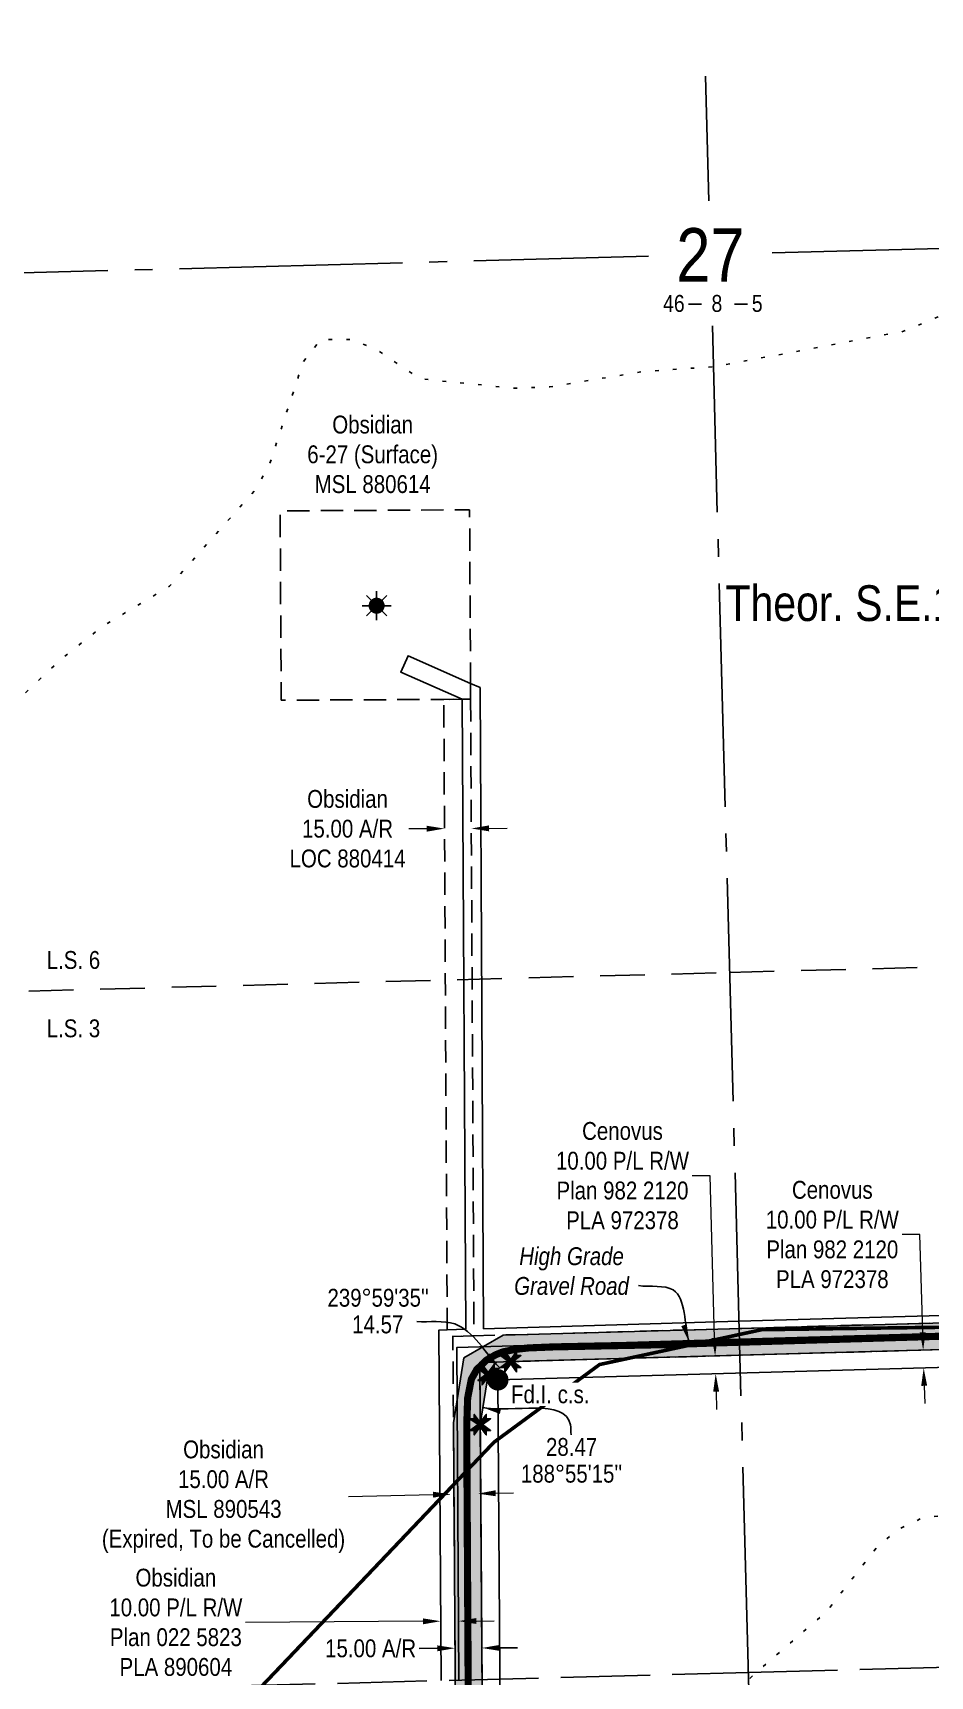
# Model space of a CAD drawing. Extents: x 627226 to 631174, y 5871901 to 5875490.
# Drawn here: x 628679 to 629182, y 5872854 to 5873775 of the extents above; entities that cross this region are included whole.
import ezdxf
from ezdxf.enums import TextEntityAlignment as Align

# ---------------------------------------------------------------- set-up
doc = ezdxf.new("R2010")
doc.units = 0
doc.header["$LTSCALE"] = 5
doc.header["$PDMODE"] = 34
doc.header["$PDSIZE"] = 0.03
for name, pattern in [('DASHDOT2', [12.7, 6.35, -3.175, 0, -3.175]), ('foc-ACCESSROAD', [3.75, 2.5, -1.25]), ('foc-LSD', [8, 5, -3]), ('foc-QUARTERLINE', [33, 25, -3, 2, -3]), ('foc-UNSURVEYED', [12.5, 10, -2.5]), ('foc-WHEELTRACKS', [2, 0.4, -1.6])]:
    doc.linetypes.add(name, pattern=pattern)
doc.layers.get('Defpoints').update_dxf_attribs({"color": 9})
for name, color, linetype in [('10', 1, 'Continuous'), ('9', 3, 'Continuous'), ('AS-ROADS', 254, 'Continuous'), ('AS-WILDLIFE', 131, 'DASHDOT2'), ('C-AR', 13, 'foc-ACCESSROAD'), ('C-RW', 13, 'Continuous'), ('C-SYMBOL', 7, 'Continuous'), ('C-WS', 13, 'foc-ACCESSROAD'), ('C-WS-S', 8, 'Continuous'), ('F-RW', 190, 'Continuous'), ('L-BD', 7, 'Continuous'), ('L-MON', 1, 'Continuous'), ('L-QSEC', 8, 'foc-QUARTERLINE'), ('L-SECLBL', 7, 'Continuous'), ('L-SECTION-LSD', 7, 'foc-LSD'), ('L-USEC', 7, 'foc-UNSURVEYED'), ('P-PROPOSED', 10, 'Continuous'), ('P-PROPOSED-H', 21, 'Continuous'), ('P-TXT', 4, 'Continuous'), ('T-WATER-P3', 160, 'foc-WHEELTRACKS')]:
    doc.layers.add(name, color=color, linetype=linetype)
for name, color, linetype, lineweight in [('C-AR-T', 13, 'Continuous', 9), ('C-RW-T', 13, 'Continuous', 9), ('C-WS-T', 13, 'Continuous', 9), ('F-RW-T', 190, 'Continuous', 9), ('T-TEXT', 48, 'Continuous', 18)]:
    doc.layers.add(name, color=color, linetype=linetype, lineweight=lineweight)
doc.styles.add('100L', font='ARIALN.TTF', dxfattribs={"height": 11})
doc.styles.add('175L', font='ARIALN.TTF', dxfattribs={"height": 20})
doc.styles.add('80CG', font='ARIALN.TTF', dxfattribs={"height": 10})
doc.styles.add('80L', font='ARIALN.TTF', dxfattribs={"height": 10})
doc.styles.add('80LS', font='ARIALNI.TTF', dxfattribs={"height": 10})
doc.styles.add('SIMPLEX', font='ARIALN.TTF')
doc.dimstyles.new('Compass 5 000', dxfattribs={"dimscale": 5, "dimtxt": 9, "dimasz": 2, "dimexe": 0.2, "dimexo": 0.0625, "dimgap": 0.5, "dimtad": 0, "dimtih": 1, "dimtoh": 1, "dimzin": 0, "dimdsep": 46, "dimtxsty": '80CG', "dimcen": 0.1, "dimse1": 1, "dimse2": 1, "dimclrd": 256, "dimclrt": 256, "dimaunit": 1, "dimadec": 4, "dimazin": 0, "dimtfac": 0.06, "dimtofl": 0, "dimtmove": 0, "dimatfit": 1, "dimfxl": 0.2, "dimtolj": 1, "dimtzin": 0, "dimlwd": -1, "dimarcsym": 0})

# ---------------------------------------------------------------- blocks, each defined once
blk = doc.blocks.new('L-SECLBL')
at = {"layer": '9', "color": 7}
for p, q in [((-5.08, -27.83), (-12.29, -27.83)), ((20.7, -27.83), (13.5, -27.83))]:
    blk.add_line(p, q, dxfattribs=at)
at = {"layer": '10', "color": 2, "style": 'SIMPLEX'}
blk.add_attdef('SEC', text='', height=30, dxfattribs=at).set_placement((0, 0), align=Align.MIDDLE)
at = {"layer": '10', "color": 5, "style": '80L'}
blk.add_attdef('TWP', text='', height=9.5, dxfattribs=at).set_placement((-14.43, -27.37), align=Align.MIDDLE_RIGHT)
blk.add_attdef('RGE', text='', height=9.5, dxfattribs=at).set_placement((3.62, -27.37), align=Align.MIDDLE_CENTER)
blk.add_attdef('MER', text='', height=9.5, dxfattribs=at).set_placement((23.17, -27.37), align=Align.MIDDLE_LEFT)
blk = doc.blocks.new('*D435')
at = {"layer": 'Defpoints', "color": 0, "transparency": 16777216}
for p in [(629170, 5873036.86), (629170.28, 5873026.87), (629178.02, 5873027.08)]:
    blk.add_point(p, dxfattribs=at)
at = {"layer": 'F-RW-T', "transparency": 16777216}
for p, q in [((629175.95, 5873101.76), (629165.95, 5873101.76)), ((629177.47, 5873047.07), (629175.95, 5873101.76)), ((629178.3, 5873017.09), (629178.58, 5873007.09))]:
    blk.add_line(p, q, dxfattribs=at)
for points in [[(629179.13, 5873047.12), (629175.8, 5873047.03), (629177.75, 5873037.08)], [(629179.97, 5873017.13), (629176.64, 5873017.04), (629178.02, 5873027.08)]]:
    blk.add_solid(points, dxfattribs=at)
at = {"layer": 'F-RW-T', "transparency": 16777216, "insert": (629126.86, 5873101.76), "char_height": 10, "attachment_point": 5, "style": '80CG'}
blk.add_mtext('\\A1;Cenovus\\P10.00 P/L R/W\\PPlan 982 2120\\PPLA 972378', dxfattribs=at)
blk = doc.blocks.new('*D437')
at = {"layer": 'C-AR-T', "transparency": 16777216}
for p, q in [((628899.71, 5873329.06), (628889.71, 5873329.01)), ((628934.72, 5873329.25), (628944.72, 5873329.31))]:
    blk.add_line(p, q, dxfattribs=at)
for points in [[(628899.7, 5873330.73), (628899.72, 5873327.39), (628909.71, 5873329.12)], [(628934.71, 5873330.92), (628934.72, 5873327.59), (628924.72, 5873329.2)]]:
    blk.add_solid(points, dxfattribs=at)
at = {"layer": 'Defpoints', "color": 0, "transparency": 16777216}
for p in [(628909.69, 5873331.98), (628909.71, 5873329.12), (628924.7, 5873332.06)]:
    blk.add_point(p, dxfattribs=at)
at = {"layer": 'C-AR-T', "transparency": 16777216, "insert": (628855.42, 5873329.01), "char_height": 10, "attachment_point": 5, "style": '80CG'}
blk.add_mtext('\\A1;Obsidian\\P15.00 A/R\\PLOC 880414', dxfattribs=at)
blk = doc.blocks.new('GAS')
h = blk.add_hatch(color=255)
h.dxf.hatch_style = 1
edge = h.paths.add_edge_path()
edge.add_arc((0, 0), 0.9, 0, 360)
for p, q in [((-0.81, 0), (-1.62, 0)), ((-0.57, 0.57), (-1.14, 1.14)), ((0, 0.81), (0, 1.62)), ((0.57, 0.57), (1.14, 1.14)), ((1.62, 0), (0.81, 0)), ((-0.57, -0.57), (-1.14, -1.14)), ((0, -0.81), (0, -1.62)), ((1.14, -1.14), (0.57, -0.57))]:
    blk.add_line(p, q)
blk.add_circle((0, 0), 0.8)
blk = doc.blocks.new('*D438')
at = {"layer": 'C-AR-T', "transparency": 16777216}
for p, q in [((628903.33, 5872956.08), (628855.91, 5872954.96)), ((628938.33, 5872956.91), (628948.33, 5872957.15))]:
    blk.add_line(p, q, dxfattribs=at)
for points in [[(628903.29, 5872957.75), (628903.37, 5872954.42), (628913.33, 5872956.32)], [(628938.29, 5872958.58), (628938.37, 5872955.25), (628928.33, 5872956.68)]]:
    blk.add_solid(points, dxfattribs=at)
at = {"layer": 'Defpoints', "color": 0, "transparency": 16777216}
for p in [(628912.48, 5872991.97), (628927.48, 5872992.33), (628913.33, 5872956.32)]:
    blk.add_point(p, dxfattribs=at)
at = {"layer": 'C-AR-T', "transparency": 16777216, "insert": (628785.97, 5872954.96), "char_height": 10, "attachment_point": 5, "style": '80CG'}
blk.add_mtext('\\A1;Obsidian\\P15.00 A/R\\PMSL 890543\\P(Expired, To be Cancelled)', dxfattribs=at)
blk = doc.blocks.new('fdia')
at = {"color": 255, "const_width": 1}
blk.add_lwpolyline([(-0.5, 0, 1), (0.5, 0, 1)], format="xyb", close=True, dxfattribs=at)
blk = doc.blocks.new('Fdiaa')
blk.add_blockref('fdia', (0, 0))
blk = doc.blocks.new('fdib')
at = {"color": 1, "const_width": 1.6}
blk.add_lwpolyline([(-0.4, 0, 1), (0.4, 0, 1)], format="xyb", close=True, dxfattribs=at)
at = {"color": 1}
blk.add_circle((0, 0), 0.8, dxfattribs=at)
blk = doc.blocks.new('Fdibb')
blk.add_blockref('fdib', (0, 0))
blk = doc.blocks.new('fdicc')
for name in ['Fdibb', 'Fdiaa']:
    blk.add_blockref(name, (0, 0))
blk = doc.blocks.new('FDI')
blk.add_blockref('fdicc', (0, 0))
blk = doc.blocks.new('TEMP')
h = blk.add_hatch(color=255)
h.dxf.hatch_style = 1
h.paths.add_polyline_path([(0, 0.25), (-0.67, 1.15), (-0.67, 0.67), (-1.15, 0.67), (-0.25, 0), (-1.15, -0.67), (-0.67, -0.67), (-0.67, -1.15), (0, -0.25), (0.67, -1.15), (0.67, -0.67), (1.15, -0.67), (0.25, 0), (1.15, 0.67), (0.67, 0.67), (0.67, 1.15)])
h.paths.add_polyline_path([(0.57, 0.85), (0.57, 0.57), (0.85, 0.57), (0.08, 0), (0.85, -0.57), (0.57, -0.57), (0.57, -0.85), (0, -0.08), (-0.57, -0.85), (-0.57, -0.57), (-0.85, -0.57), (-0.08, 0), (-0.85, 0.57), (-0.57, 0.57), (-0.57, 0.85), (0, 0.08)], flags=16)
h = blk.add_hatch(color=1)
h.dxf.hatch_style = 1
h.paths.add_polyline_path([(0, 0.08), (-0.57, 0.85), (-0.57, 0.57), (-0.85, 0.57), (-0.08, 0), (-0.85, -0.57), (-0.57, -0.57), (-0.57, -0.85), (0, -0.08), (0.57, -0.85), (0.57, -0.57), (0.85, -0.57), (0.08, 0), (0.85, 0.57), (0.57, 0.57), (0.57, 0.85)])
at = {"color": 1}
for p, q in [((-0.08, 0), (0.08, 0)), ((0, 0.08), (0, -0.08))]:
    blk.add_line(p, q, dxfattribs=at)
at = {"color": 255, "flags": 128}
blk.add_lwpolyline([(-0.25, 0), (-1.15, 0.67), (-0.67, 0.67), (-0.67, 1.15), (0, 0.25), (0.67, 1.15), (0.67, 0.67), (1.15, 0.67), (0.25, 0), (1.15, -0.67), (0.67, -0.67), (0.67, -1.15), (0, -0.25), (-0.67, -1.15), (-0.67, -0.67), (-1.15, -0.67)], close=True, dxfattribs=at)
at = {"color": 1, "flags": 128}
blk.add_lwpolyline([(-0.08, 0), (-0.85, 0.57), (-0.57, 0.57), (-0.57, 0.85), (0, 0.08), (0.57, 0.85), (0.57, 0.57), (0.85, 0.57), (0.08, 0), (0.85, -0.57), (0.57, -0.57), (0.57, -0.85), (0, -0.08), (-0.57, -0.85), (-0.57, -0.57), (-0.85, -0.57)], close=True, dxfattribs=at)
blk = doc.blocks.new('*D452')
at = {"layer": 'Defpoints', "color": 0, "transparency": 16777216}
for p in [(628915.6, 5872872.03), (628915.61, 5872870.14), (628930.59, 5872872.14)]:
    blk.add_point(p, dxfattribs=at)
at = {"layer": 'P-TXT', "transparency": 16777216}
for p, q in [((628905.61, 5872870.07), (628895.61, 5872870)), ((628940.61, 5872870.32), (628950.61, 5872870.39))]:
    blk.add_line(p, q, dxfattribs=at)
for points in [[(628905.6, 5872871.74), (628905.63, 5872868.4), (628915.61, 5872870.14)], [(628940.6, 5872871.98), (628940.62, 5872868.65), (628930.61, 5872870.25)]]:
    blk.add_solid(points, dxfattribs=at)
at = {"layer": 'P-TXT', "transparency": 16777216, "insert": (628868.33, 5872870), "char_height": 10, "attachment_point": 5, "style": '80CG'}
blk.add_mtext('\\A1;15.00 A/R', dxfattribs=at)
blk = doc.blocks.new('*D468')
at = {"layer": 'Defpoints', "color": 0, "transparency": 16777216}
for p in [(629050.24, 5873033.51), (629061.26, 5873033.82), (629050.52, 5873023.52)]:
    blk.add_point(p, dxfattribs=at)
at = {"layer": 'F-RW-T', "transparency": 16777216}
for p, q in [((629058.44, 5873134.73), (629048.44, 5873134.73)), ((629060.98, 5873043.82), (629058.44, 5873134.73)), ((629061.82, 5873013.83), (629062.1, 5873003.84))]:
    blk.add_line(p, q, dxfattribs=at)
for points in [[(629062.65, 5873043.86), (629059.32, 5873043.77), (629061.26, 5873033.82)], [(629063.49, 5873013.88), (629060.16, 5873013.79), (629061.54, 5873023.83)]]:
    blk.add_solid(points, dxfattribs=at)
at = {"layer": 'F-RW-T', "transparency": 16777216, "insert": (629009.36, 5873134.73), "char_height": 10, "attachment_point": 5, "style": '80CG'}
blk.add_mtext('\\A1;Cenovus\\P10.00 P/L R/W\\PPlan 982 2120\\PPLA 972378', dxfattribs=at)
blk = doc.blocks.new('*D469')
at = {"layer": 'C-RW-T', "transparency": 16777216}
for p, q in [((628897.6, 5872885.19), (628798.37, 5872884.58)), ((628927.6, 5872885.37), (628937.6, 5872885.43))]:
    blk.add_line(p, q, dxfattribs=at)
for points in [[(628897.59, 5872886.85), (628897.61, 5872883.52), (628907.6, 5872885.25)], [(628927.59, 5872887.04), (628927.61, 5872883.7), (628917.6, 5872885.31)]]:
    blk.add_solid(points, dxfattribs=at)
at = {"layer": 'Defpoints', "color": 0, "transparency": 16777216}
for p in [(628907.42, 5872914.55), (628917.42, 5872914.61), (628907.6, 5872885.25)]:
    blk.add_point(p, dxfattribs=at)
at = {"layer": 'C-RW-T', "transparency": 16777216, "insert": (628759.28, 5872884.58), "char_height": 10, "attachment_point": 5, "style": '80CG'}
blk.add_mtext('\\A1;Obsidian\\P10.00 P/L R/W\\PPlan 022 5823\\PPLA 890604', dxfattribs=at)

msp = doc.modelspace()

# ---------------------------------------------------------------- hatches: boundary and pattern name
at = {"layer": 'P-PROPOSED-H'}
h = msp.add_hatch(color=256, dxfattribs=at)
h.dxf.hatch_style = 1
h.paths.add_polyline_path([(630028.498, 5873327.104), (630029.149, 5873255.808), (630014.781, 5873219.243), (629831.688, 5873086.947), (629804.107, 5873072.448), (629746.153, 5873056.366), (629665.035, 5873050.7), (628946.76, 5873030.621), (628934.146, 5873023.336), (628929.733, 5872995.325), (628931.854, 5872692.213), (628940.694, 5872506.229), (628951.118, 5872497.475), (629632.992, 5872599.118), (629633.403, 5872584.019), (628946.648, 5872481.648), (628926.98, 5872478.716), (628926.027, 5872498.965), (628916.861, 5872691.804), (628914.73, 5872996.342), (628920.443, 5873032.739), (628942.548, 5873045.504), (629664.303, 5873065.68), (629743.6, 5873071.219), (629798.55, 5873086.467), (629823.768, 5873099.725), (630002.434, 5873228.821), (630014.128, 5873258.582), (630013.504, 5873326.967)])

# ---------------------------------------------------------------- linework, layer by layer
at = {"layer": 'AS-ROADS', "const_width": 3.999, "flags": 128}
msp.add_lwpolyline([(628923.232, 5872801.913), (628922.247, 5872977.815), (628922.177, 5872994.608), (628922.667, 5873010.241), (628924.767, 5873020.841), (628927.79, 5873026.203), (628933.193, 5873031.433), (628938.343, 5873034.45), (628942.383, 5873036.043), (628948.954, 5873037.422), (628956.758, 5873038.299), (628971.272, 5873038.883), (629034.441, 5873040.155), (629063.621, 5873041.149), (629199.346, 5873045.178)], dxfattribs=at)
at = {"layer": 'AS-WILDLIFE', "const_width": 2.001, "flags": 128}
msp.add_lwpolyline([(628162.32, 5872647.734), (628168.437, 5872653), (628223.187, 5872681), (628246.75, 5872684.5), (628283.937, 5872689.5), (628458.937, 5872710.5), (628562.375, 5872723), (628624.5, 5872735.5), (628663.25, 5872743), (628683.25, 5872749), (628723.563, 5872761), (628819.437, 5872861.5), (628937.438, 5872985.5), (628996.563, 5873029), (629087.313, 5873048.5), (629159.438, 5873049.5), (629367.125, 5873052), (629382.438, 5873053.5), (629452.25, 5873123.5), (629457, 5873128), (629462.062, 5873132), (629467.375, 5873136), (629472.938, 5873139.5), (629478.688, 5873142.5), (629484.687, 5873145), (629490.813, 5873147.5), (629497.062, 5873149.5), (629503.438, 5873151), (629509.875, 5873152), (629512.813, 5873152), (629677.562, 5873169), (629707.5, 5873180.5), (629828.25, 5873212), (629987.688, 5873207), (630088.187, 5873204), (630144.563, 5873196.5), (630160.687, 5873187.5), (630443.625, 5873159.5), (630506.937, 5873326.5), (630508.062, 5873329.5), (630510.75, 5873335.5), (630513.875, 5873341), (630517.313, 5873347), (630521.125, 5873352), (630525.25, 5873357), (630529.75, 5873362), (630534.563, 5873366.5), (630666.25, 5873481.5), (630670.688, 5873485.5), (630786.479, 5873575.526)], dxfattribs=at)
at = {"layer": 'C-AR', "flags": 128}
for points in [[(628924.321, 5873401.571), (628926.23, 5873045.048), (628911.34, 5873044.632), (628911.233, 5873048.447), (628909.313, 5873401.49), (628919.666, 5873401.546), (628924.321, 5873401.571)], [(629445.147, 5873044.553), (628929.489, 5873030.138), (628931.854, 5872692.213), (628941.181, 5872495.993), (629632.992, 5872599.118), (629633.403, 5872584.019), (628926.99, 5872478.717), (628916.861, 5872691.804), (628914.392, 5873044.717), (629444.658, 5873059.54), (629742.311, 5873067.861), (629803.611, 5873084.632), (630011.61, 5873243.474), (630013.504, 5873326.967), (630028.498, 5873327.104), (630026.824, 5873236.225), (629810.388, 5873070.94), (629744.531, 5873052.922)]]:
    msp.add_lwpolyline(points, close=True, dxfattribs=at)
at = {"layer": 'C-RW'}
msp.add_lwpolyline([(628907.808, 5872851.981), (628906.598, 5873048.317), (628911.233, 5873048.447), (628921.586, 5873048.738), (628919.666, 5873401.546), (628885.256, 5873416.781), (628889.287, 5873425.939), (628924.273, 5873410.468), (628929.623, 5873408.103), (628929.623, 5873408.103), (628931.565, 5873049.031), (629074.609, 5873053.196), (629234.231, 5873057.844), (629340.251, 5873060.931), (629510.333, 5873065.883), (629525.562, 5873066.331), (629525.763, 5873060.317), (629525.898, 5873056.3), (629074.876, 5873043.199), (628916.64, 5873038.603), (628917.813, 5872852.247)], dxfattribs=at)
at = {"layer": 'C-WS', "flags": 128}
msp.add_lwpolyline([(628924.273, 5873410.468), (628924.321, 5873401.571), (628919.666, 5873401.546), (628909.313, 5873401.49), (628818.259, 5873400.995), (628817.682, 5873507.056), (628923.744, 5873507.633), (628924.273, 5873410.468)], close=True, dxfattribs=at)
at = {"layer": 'F-RW'}
msp.add_lwpolyline([(629005.933, 5871919.748), (628994.773, 5872019.478), (628973, 5872214.061), (628942.937, 5872459.049), (628931.854, 5872692.213), (628929.489, 5873030.138), (629541.515, 5873047.247), (629539.217, 5873213.25), (629549.213, 5873213.388), (629551.647, 5873037.529), (628939.554, 5873020.419), (628941.849, 5872692.485), (628952.922, 5872459.524), (628982.934, 5872215.176), (629004.903, 5872019.748), (629016.114, 5871920.019)], dxfattribs=at)
at = {"layer": 'L-QSEC'}
for p, q in [((629057.809, 5873680.581), (629055.935, 5873750.554)), ((629093.116, 5873651.505), (629860.877, 5873671.923)), ((628266.417, 5873629.52), (629023.857, 5873649.663)), ((629080.142, 5872846.527), (629059.683, 5873610.606))]:
    msp.add_line(p, q, dxfattribs=at)
at = {"layer": 'L-SECTION-LSD'}
for p, q in [((629069.378, 5873248.547), (629871.703, 5873269.884)), ((628277.114, 5873227.479), (629069.38, 5873248.547))]:
    msp.add_line(p, q, dxfattribs=at)
at = {"layer": 'L-USEC'}
for p, q in [((629079.873, 5872856.568), (629882.259, 5872877.904)), ((628287.544, 5872835.498), (629079.873, 5872856.568))]:
    msp.add_line(p, q, dxfattribs=at)
at = {"layer": 'P-PROPOSED', "flags": 128}
msp.add_lwpolyline([(628916.861, 5872691.804), (628914.73, 5872996.342), (628920.443, 5873032.739), (628942.548, 5873045.504), (629664.303, 5873065.68), (629743.6, 5873071.219), (629798.55, 5873086.467), (629823.768, 5873099.725), (630002.434, 5873228.821), (630014.128, 5873258.582), (630013.504, 5873326.967), (630028.498, 5873327.104), (630029.149, 5873255.808), (630014.781, 5873219.243), (629831.688, 5873086.947), (629804.107, 5873072.448), (629746.153, 5873056.366), (629665.035, 5873050.7), (628946.76, 5873030.621), (628934.146, 5873023.336), (628929.733, 5872995.325), (628931.854, 5872692.213)], dxfattribs=at)
at = {"layer": 'T-WATER-P3', "flags": 128}
msp.add_lwpolyline([(628165.866, 5872336.4), (628174.939, 5872346.783), (628182.684, 5872358.923), (628194.172, 5872367.466), (628203.966, 5872377.874), (628219.366, 5872402.992), (628224.98, 5872417.463), (628246.605, 5872456.832), (628256.196, 5872486.074), (628258.437, 5872523.838), (628261.894, 5872539.675), (628282.716, 5872597.795), (628292.447, 5872608.321), (628304.493, 5872616.405), (628347.353, 5872656.123), (628362.038, 5872661.172), (628375.86, 5872655.174), (628424.306, 5872622.321), (628445.722, 5872602.813), (628459.271, 5872596.023), (628474.657, 5872591.705), (628513.205, 5872591.058), (628530.988, 5872588.696), (628562.484, 5872580.028), (628602.16, 5872581.469), (628672.06, 5872572.751), (628689.015, 5872576.616), (628733.054, 5872595.433), (628765.878, 5872604.871), (628784.439, 5872604.281), (628799.617, 5872599.053), (628828.013, 5872587.865), (628844.084, 5872584.596), (628883.999, 5872586.046), (628901.885, 5872587.594), (628917.133, 5872588.829), (628935.783, 5872592.135), (628965.115, 5872629.803), (628982.804, 5872653.2), (629021.586, 5872694.157), (629028.319, 5872707.643), (629031.646, 5872743.641), (629045.942, 5872805.678), (629052.865, 5872818.933), (629068.903, 5872843.05), (629123.924, 5872890.978), (629151.358, 5872926.104), (629162.554, 5872936.08), (629176.578, 5872942.73), (629194.237, 5872945.357), (629229.904, 5872941.235), (629278.089, 5872928.779), (629328.112, 5872920.364), (629386.951, 5872922.862), (629423.568, 5872927.261), (629523.766, 5872952.811), (629701.491, 5872979.974), (629750.478, 5872993.61), (629821.102, 5873006.287), (629898.005, 5873028.644), (629922.797, 5873043.629), (629937.445, 5873049.638), (629953.855, 5873053.725), (629992.23, 5873056.083), (630027.057, 5873051.75), (630064.413, 5873050.758), (630130.119, 5873038.218), (630205.192, 5873014.759), (630264.609, 5872991.333), (630325.456, 5872971.693), (630384.158, 5872949.748), (630409.314, 5872934.89), (630458.974, 5872910.795)], dxfattribs=at)

# ---------------------------------------------------------------- block references
at = {"layer": 'C-WS-S', "xscale": 4.999999999999997, "yscale": 4.999999999999997, "zscale": 4.999999999999997}
msp.add_blockref('GAS', (628871.704, 5873453.936), dxfattribs=at)
at = {"layer": 'L-MON'}
for name, p, xscale, yscale, zscale in [('TEMP', (628946.76, 5873030.621), 4.998346849999998, 4.998346849999998, 4.998346849999998), ('TEMP', (628934.146, 5873023.336), 4.998346849999998, 4.998346849999998, 4.998346849999998), ('FDI', (628939.554, 5873020.419), 4.999999999999997, 4.999999999999997, 4.999999999999997), ('TEMP', (628929.733, 5872995.325), 4.998346849999998, 4.998346849999998, 4.998346849999998)]:
    msp.add_blockref(name, p, dxfattribs=dict(at, xscale=xscale, yscale=yscale, zscale=zscale))
at = {"layer": 'L-SECLBL'}
msp.add_blockref('L-SECLBL', (629058.619, 5873650.59), dxfattribs=at).add_auto_attribs({'SEC': '27', 'TWP': '46', 'RGE': '8', 'MER': '5'})

# ---------------------------------------------------------------- texts
at = {"layer": 'C-SYMBOL', "color": 3, "style": '175L'}
msp.add_text('Theor. S.E.1/4 Sec. 27-46-8-W.5M.', height=20, dxfattribs=at).set_placement((629246.63, 5873439.373), align=Align.BOTTOM_CENTER)
at = {"layer": 'C-WS-T', "insert": (628869.47, 5873538.655), "char_height": 10, "attachment_point": 5, "style": '80CG'}
msp.add_mtext('\\A1;Obsidian\\P6-27 (Surface)\\PMSL 880614', dxfattribs=at)
at = {"layer": 'L-BD', "style": '80L'}
for s, height, p in [("239°59'35''", 9.99669, (628872.547, 5873066.395)), ('14.57', 9.9967, (628872.329, 5873051.401)), ('28.47', 9.9967, (628980.87, 5872982.856)), ("188°55'15''", 9.99669, (628980.85, 5872967.861))]:
    msp.add_text(s, height=height, dxfattribs=at).set_placement(p, align=Align.MIDDLE)
at = {"layer": 'T-TEXT', "insert": (628980.86, 5873094.682), "char_height": 9.99669, "width": 64.94891, "attachment_point": 2, "style": '80LS'}
msp.add_mtext('High Grade\\PGravel Road', dxfattribs=at)

# ---------------------------------------------------------------- dimensions: what is measured, and where the dimension line sits
at = {"layer": 'C-AR-T'}
dim = msp.add_aligned_dim(p1=(628924.7, 5873332.058), p2=(628909.691, 5873331.976), distance=2.861, text='Obsidian\\P15.00 A/R\\PLOC 880414', dimstyle='Compass 5 000', dxfattribs=at)
dim.commit()
dim.dimension.update_dxf_attribs({"geometry": '*D437', "text_midpoint": (628855.416, 5873329.007)})
dim = msp.add_linear_dim(base=(628913.327, 5872956.32), p1=(628927.484, 5872992.326), p2=(628912.48, 5872991.97), angle=181.360763, text='Obsidian\\P15.00 A/R\\PMSL 890543\\P(Expired, To be Cancelled)', dimstyle='Compass 5 000', dxfattribs=at)
dim.commit()
dim.dimension.update_dxf_attribs({"geometry": '*D438', "text_midpoint": (628785.972, 5872954.956), "dimtype": 161})
at = {"layer": 'C-RW-T'}
dim = msp.add_linear_dim(base=(628907.603, 5872885.248), p1=(628917.42, 5872914.611), p2=(628907.422, 5872914.549), angle=180.35287, text='Obsidian\\P10.00 P/L R/W\\PPlan 022 5823\\PPLA 890604', dimstyle='Compass 5 000', dxfattribs=at)
dim.commit()
dim.dimension.update_dxf_attribs({"geometry": '*D469', "text_midpoint": (628759.283, 5872884.576), "dimtype": 161})
at = {"layer": 'F-RW-T'}
dim = msp.add_linear_dim(base=(629178.024, 5873027.083), p1=(629170.003, 5873036.86), p2=(629170.28, 5873026.868), angle=271.591406, text='Cenovus\\P10.00 P/L R/W\\PPlan 982 2120\\PPLA 972378', dimstyle='Compass 5 000', dxfattribs=at)
dim.commit()
dim.dimension.update_dxf_attribs({"geometry": '*D435', "text_midpoint": (629126.863, 5873101.759), "dimtype": 161})
at = {"layer": 'P-TXT'}
dim = msp.add_linear_dim(base=(628915.613, 5872870.141), p1=(628930.595, 5872872.138), p2=(628915.6, 5872872.033), angle=180.40097, text='15.00 A/R', dimstyle='Compass 5 000', dxfattribs=at)
dim.commit()
dim.dimension.update_dxf_attribs({"geometry": '*D452', "text_midpoint": (628868.332, 5872870.001), "dimtype": 161})

# ---------------------------------------------------------------- leaders
at = {"layer": 'L-BD', "path_type": 1}
for points in [[(628940.718, 5873027.132), (628915.498, 5873051.71), (628894.154, 5873053.069)], [(628931.249, 5873004.879), (628980.183, 5872995.3), (628980.626, 5872989.7)]]:
    msp.add_leader(points, dimstyle='Compass 5 000', override={"dimgap": 0.5, "dimtad": 0}, dxfattribs=at)
at = {"layer": 'T-TEXT', "path_type": 1}
msp.add_leader([(629046.753, 5873041.452), (629037.735, 5873070.75), (629018.354, 5873073.187)], dimstyle='Compass 5 000', override={"dimgap": 0.5, "dimtad": 0}, dxfattribs=at)

# ---------------------------------------------------------------- next in the draw order: texts
at = {"layer": 'L-MON', "insert": (628946.975, 5873017.308), "char_height": 9.9967, "attachment_point": 1, "style": '80L', "bg_fill": 3, "box_fill_scale": 1.15, "bg_fill_color": 256, "bg_fill_true_color": 256, "bg_fill_transparency": 0}
msp.add_mtext_dynamic_manual_height_columns('Fd.I. c.s.', width=43.06044, gutter_width=50, heights=[0], dxfattribs=at)
at = {"layer": 'L-SECTION-LSD', "char_height": 10, "attachment_point": 1, "style": '100L', "bg_fill": 3, "box_fill_scale": 1.5, "bg_fill_color": 256, "bg_fill_transparency": 0}
for s, width, insert in [('L.S. 6', 30.48313, (628686.969, 5873260.553)), ('L.S. 3', 30.37591, (628686.969, 5873222.268))]:
    msp.add_mtext_dynamic_manual_height_columns(s, width=width, gutter_width=55, heights=[0], dxfattribs=dict(at, insert=insert))

# ---------------------------------------------------------------- next in the draw order: linework, layer by layer
at = {"layer": 'T-WATER-P3', "flags": 128}
msp.add_lwpolyline([(628405.244, 5873188.311), (628428.279, 5873192.157), (628442.234, 5873199.045), (628474.715, 5873247.779), (628494.354, 5873270.523), (628520.65, 5873287.369), (628535.061, 5873293.311), (628551.887, 5873297.414), (628565.711, 5873304.596), (628582.96, 5873328.518), (628593.556, 5873338.414), (628624.068, 5873350.176), (628637.225, 5873357.516), (628647.068, 5873368.227), (628673.411, 5873403.615), (628694.01, 5873423.144), (628717.934, 5873442.251), (628755.639, 5873464.81), (628804.043, 5873519.238), (628811.509, 5873532.451), (628830.681, 5873590.642), (628840.483, 5873603.087), (628858.003, 5873603.001), (628871.936, 5873597.247), (628895.88, 5873581.021), (628949.042, 5873575.728), (628968.758, 5873576.506), (629021.834, 5873585.174), (629061.165, 5873587.807), (629166.744, 5873607.593), (629197.045, 5873620.189), (629278.891, 5873643.81), (629297.09, 5873646.516), (629377.155, 5873649.605), (629426.049, 5873662.396), (629471.748, 5873680.308), (629498.243, 5873694.873), (629521.02, 5873714.121), (629530.38, 5873724.875), (629566.563, 5873751.169), (629581.255, 5873757.782), (629592.294, 5873766.972), (629605.555, 5873774.737)], dxfattribs=at)

# ---------------------------------------------------------------- next in the draw order: dimensions: what is measured, and where the dimension line sits
at = {"layer": 'F-RW-T'}
dim = msp.add_linear_dim(base=(629061.263, 5873033.822), p1=(629050.516, 5873023.521), p2=(629050.237, 5873033.514), angle=91.601222, text='Cenovus\\P10.00 P/L R/W\\PPlan 982 2120\\PPLA 972378', dimstyle='Compass 5 000', dxfattribs=at)
dim.commit()
dim.dimension.update_dxf_attribs({"geometry": '*D468', "text_midpoint": (629009.356, 5873134.73), "dimtype": 161})

doc.saveas('drawing.dxf')
